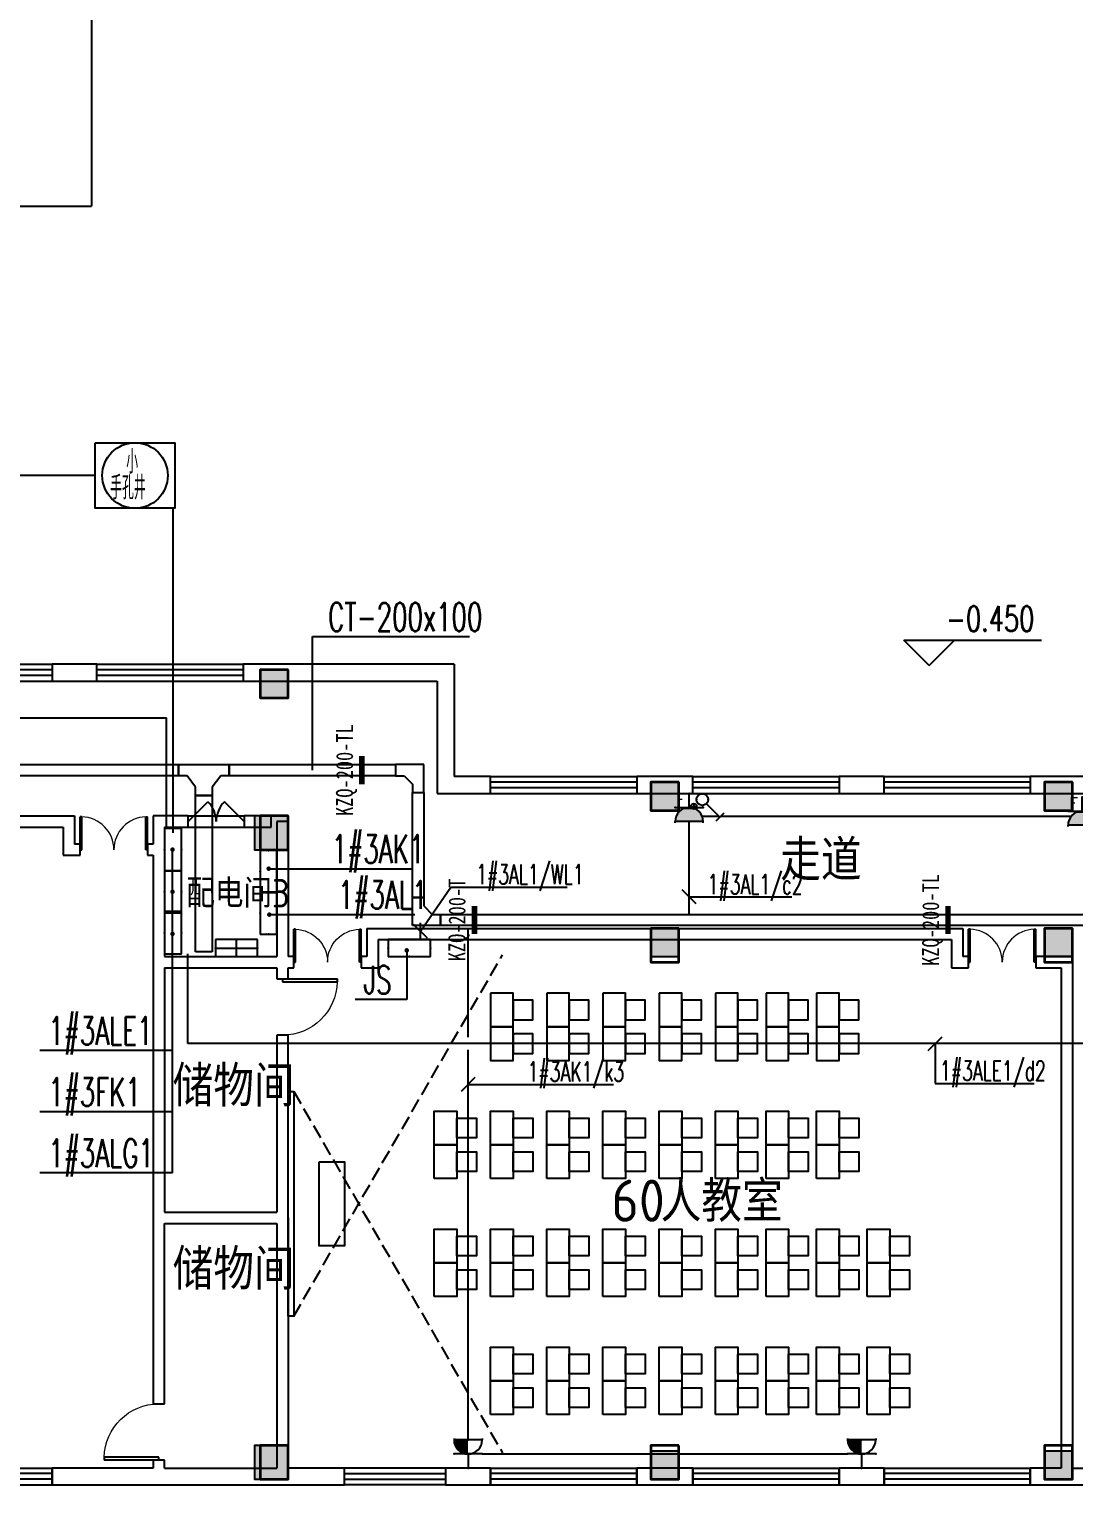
# Model space of a CAD drawing. Extents: x 0 to 302064749, y -59725395 to 1524223.
# Drawn here: x 2138423 to 2157005, y 1416674 to 1442572 of the extents above; entities that cross this region are included whole.
import ezdxf
from ezdxf.enums import TextEntityAlignment as Align

# ---------------------------------------------------------------- set-up
doc = ezdxf.new("R2010")
doc.units = 0
doc.header["$LTSCALE"] = 1000
doc.linetypes.add('DASH', pattern=[0.35, 0.25, -0.1])
for name, color, linetype in [('0-底图', 7, 'Continuous'), ('BTTK', 7, 'Continuous'), ('CABLETRAY', 4, 'Continuous'), ('CABLETRAY_DIM', 3, 'Continuous'), ('COLU', 7, 'Continuous'), ('COLU_HATCH', 251, 'Continuous'), ('DIM-照明', 3, 'Continuous'), ('DIM-箱柜', 7, 'Continuous'), ('DIM_ELEV', 3, 'Continuous'), ('DOOR_FIRE', 4, 'Continuous'), ('EQUIP-插座', 3, 'Continuous'), ('EQUIP-照明', 3, 'Continuous'), ('EQUIP-箱柜', 3, 'Continuous'), ('PUB_TEXT', 7, 'Continuous'), ('TEL_LEAD', 3, 'Continuous'), ('TEXT', 7, 'Continuous'), ('WALL', 2, 'Continuous'), ('WINDOW', 4, 'Continuous'), ('WIRE-照明', 6, 'Continuous'), ('家具', 8, 'Continuous'), ('抗震支吊架', 2, 'Continuous'), ('排水', 153, 'Continuous'), ('道路-DX', 4, 'Continuous')]:
    doc.layers.add(name, color=color, linetype=linetype)
doc.layers.add('砼柱', color=2, linetype='Continuous', lineweight=35)
doc.styles.add('_TCH_DIM', font='SIMPLEX', dxfattribs={"width": 0.8, "height": 5, "bigfont": 'HZTXT'})
doc.styles.add('_TEL_DIM', font='simplex.shx', dxfattribs={"width": 0.8, "height": 3.5, "bigfont": 'gbcbig.shx'})
doc.styles.add('kzcad', font='', dxfattribs={"width": 0.8})
doc.styles.get("Standard").update_dxf_attribs({"font": 'geniso.shx', "bigfont": 'hztxt.shx'})
doc.styles.add('中西文等高字体', font='simplex.shx', dxfattribs={"width": 0.8, "bigfont": 'gbcbig.shx'})
doc.styles.get('kzcad').set_extended_font_data('SimSun')

# ---------------------------------------------------------------- blocks, each defined once
blk = doc.blocks.new('$equip$00002928')
for p, q in [((-0.75, 0.6), (-0.75, 0)), ((0.75, 0.6), (-0.75, 0.6)), ((0.75, 0), (0.75, 0.6)), ((-0.75, 0), (0.75, 0))]:
    blk.add_line(p, q)
at = {"const_width": 0.04}
blk.add_lwpolyline([(-0.75, 0.6), (-0.75, 0), (0.75, 0), (0.75, 0.6), (-0.75, 0.6), (-0.75, 0)], dxfattribs=at)
for p in [(0, 0.6), (-0.75, 0.3), (0.75, 0.3), (0, 0)]:
    blk.add_point(p)
at = {"color": 7, "style": '_TEL_DIM', "flags": 1}
for tag in ['A', 'REMARK']:
    blk.add_attdef(tag, text='', height=0.00002, dxfattribs=at).set_placement((0, 0), align=Align.MIDDLE_CENTER)
blk = doc.blocks.new('$equip$00002936')
for p, q in [((-0.75, 0.6), (-0.75, 0)), ((0.75, 0.6), (-0.75, 0.6)), ((0, 0), (0, 0.6)), ((0.75, 0), (0.75, 0.6)), ((-0.75, 0.3), (0.75, 0.3)), ((-0.75, 0), (0.75, 0))]:
    blk.add_line(p, q)
at = {"const_width": 0.02}
blk.add_lwpolyline([(-0.75, 0.6), (-0.75, 0), (0.75, 0), (0.75, 0.6), (-0.75, 0.6), (-0.75, 0)], dxfattribs=at)
for p in [(0, 0.6), (-0.75, 0.3), (0, 0), (0.75, 0.3)]:
    blk.add_point(p)
at = {"color": 7, "style": '_TEL_DIM', "flags": 1}
for tag in ['A', 'REMARK']:
    blk.add_attdef(tag, text='', height=0.00002, dxfattribs=at).set_placement((0, 0), align=Align.MIDDLE_CENTER)
blk = doc.blocks.new('$equip$00001239')
for p, q in [((-0.5, 1.05), (-0.5, 1)), ((0.5, 1.05), (0.5, 1)), ((0.5, 1), (-0.5, 1)), ((0.5, 0.5), (-0.5, 0.5)), ((0, 0.5), (0, 0))]:
    blk.add_line(p, q)
blk.add_arc((0, 1), 0.5, 180, 0)
for points in [[(0, 0.75), (-0.433, 0.75), (0, 1), (-0.5, 1)], [(0, 0.567), (-0.25, 0.567), (0, 0.75), (-0.433, 0.75)], [(0, 0.5), (0, 0.5), (0, 0.567), (-0.25, 0.567)]]:
    blk.add_solid(points)
at = {"layer": 'EQUIP-照明'}
for p in [(0, 1), (-0.5, 0.5), (0, 0), (0.5, 0.5)]:
    blk.add_point(p, dxfattribs=at)
at = {"layer": 'EQUIP-照明', "flags": 9}
blk.add_attdef('A', (0, 0), '', height=0.00002, dxfattribs=at)
blk = doc.blocks.new('$equip$00001764')
for p, q in [((-0.5, 1.05), (-0.5, 1)), ((0.5, 1.05), (0.5, 1)), ((-0.5, 1), (0.5, 1)), ((0.5, 0.5), (-0.5, 0.5)), ((0, 0.5), (0, 0))]:
    blk.add_line(p, q)
blk.add_arc((0, 1), 0.5, 180, 0)
for p in [(-0.5, 0.5), (0, 0), (0.5, 0.5)]:
    blk.add_point(p)
for points in [[(0.433, 0.75), (-0.433, 0.75), (0.5, 1), (-0.5, 1)], [(0.25, 0.567), (-0.25, 0.567), (0.433, 0.75), (-0.433, 0.75)], [(0, 0.5), (0, 0.5), (0.25, 0.567), (-0.25, 0.567)]]:
    blk.add_solid(points)
at = {"color": 7, "style": '_TEL_DIM'}
blk.add_attdef('$TEXT$', text='', height=0.4, dxfattribs=at).set_placement((0.303, 0.211), align=Align.MIDDLE_CENTER)
at = {"color": 7, "style": '_TEL_DIM', "flags": 1}
blk.add_attdef('A', text='', height=0.00002, dxfattribs=at).set_placement((0, 0), align=Align.MIDDLE_CENTER)
blk = doc.blocks.new('$equip$00002327')
for p, q in [((0.147, 0.356), (0.625, 0.833)), ((0.484, 0.975), (0.766, 0.692))]:
    blk.add_line(p, q)
blk.add_circle((0, 0.208), 0.208)
for p in [(-0.208, 0.208), (0, 0.417), (0, 0), (0.208, 0.208)]:
    blk.add_point(p)
at = {"color": 7, "flags": 1}
blk.add_attdef('A', text='', height=0.00002, dxfattribs=at).set_placement((0, 0), align=Align.MIDDLE_CENTER)
blk = doc.blocks.new('A$C74FB5005')
at = {"layer": 'WIRE-照明'}
blk.add_lwpolyline([(0, 1167), (1417, 1167), (1417, 0), (0, 0)], close=True, dxfattribs=at)
blk.add_circle((708, 583), 583, dxfattribs=at)
at = {"layer": 'BTTK', "style": '中西文等高字体', "width": 0.7}
for s, height, p in [('小', 417, (552, 618)), ('手孔井', 416.7, (267, 158))]:
    blk.add_text(s, height=height, dxfattribs=at).set_placement(p)
blk = doc.blocks.new('gfhj')
at = {"layer": 'WIRE-照明'}
for p, q in [((2136974, -75075), (2105407, -75075)), ((2138356, -75658), (2138356, -81433))]:
    blk.add_line(p, q, dxfattribs=at)
blk.add_blockref('A$C74FB5005', (2136974, -75658), dxfattribs=at)
blk = doc.blocks.new('js')
at = {"layer": '家具', "linetype": 'DASH'}
for points in [[(569568, 805988), (573281, 812418)], [(569568, 809988), (573281, 803558)]]:
    blk.add_lwpolyline(points, dxfattribs=at)
at = {"layer": '家具'}
for points in [[(573068, 811738), (573068, 811138), (573468, 811138), (573468, 811738)], [(574068, 811738), (574068, 811138), (574468, 811138), (574468, 811738)], [(575068, 811738), (575068, 811138), (575468, 811138), (575468, 811738)], [(576068, 811738), (576068, 811138), (576468, 811138), (576468, 811738)], [(577068, 811738), (577068, 811138), (577468, 811138), (577468, 811738)], [(577968, 811738), (577968, 811138), (578368, 811138), (578368, 811738)], [(578868, 811738), (578868, 811138), (579268, 811138), (579268, 811738)], [(573468, 811613), (573468, 811263), (573818, 811263), (573818, 811613)], [(574468, 811613), (574468, 811263), (574818, 811263), (574818, 811613)], [(575468, 811613), (575468, 811263), (575818, 811263), (575818, 811613)], [(576468, 811613), (576468, 811263), (576818, 811263), (576818, 811613)], [(577468, 811613), (577468, 811263), (577818, 811263), (577818, 811613)], [(578368, 811613), (578368, 811263), (578718, 811263), (578718, 811613)], [(579268, 811613), (579268, 811263), (579618, 811263), (579618, 811613)], [(573068, 811138), (573068, 810538), (573468, 810538), (573468, 811138)], [(573468, 811013), (573468, 810663), (573818, 810663), (573818, 811013)], [(574068, 811138), (574068, 810538), (574468, 810538), (574468, 811138)], [(574468, 811013), (574468, 810663), (574818, 810663), (574818, 811013)], [(575068, 811138), (575068, 810538), (575468, 810538), (575468, 811138)], [(575468, 811013), (575468, 810663), (575818, 810663), (575818, 811013)], [(576068, 811138), (576068, 810538), (576468, 810538), (576468, 811138)], [(576468, 811013), (576468, 810663), (576818, 810663), (576818, 811013)], [(577068, 811138), (577068, 810538), (577468, 810538), (577468, 811138)], [(577468, 811013), (577468, 810663), (577818, 810663), (577818, 811013)], [(577968, 811138), (577968, 810538), (578368, 810538), (578368, 811138)], [(578368, 811013), (578368, 810663), (578718, 810663), (578718, 811013)], [(578868, 811138), (578868, 810538), (579268, 810538), (579268, 811138)], [(579268, 811013), (579268, 810663), (579618, 810663), (579618, 811013)], [(569468, 805988), (569468, 809988), (569568, 809988), (569568, 805988)], [(572068, 809038), (572068, 809638), (572468, 809638), (572468, 809038)], [(573068, 809038), (573068, 809638), (573468, 809638), (573468, 809038)], [(574068, 809038), (574068, 809638), (574468, 809638), (574468, 809038)], [(575068, 809038), (575068, 809638), (575468, 809638), (575468, 809038)], [(576068, 809038), (576068, 809638), (576468, 809638), (576468, 809038)], [(577068, 809038), (577068, 809638), (577468, 809638), (577468, 809038)], [(577968, 809038), (577968, 809638), (578368, 809638), (578368, 809038)], [(578868, 809038), (578868, 809638), (579268, 809638), (579268, 809038)], [(572468, 809163), (572468, 809513), (572818, 809513), (572818, 809163)], [(573468, 809163), (573468, 809513), (573818, 809513), (573818, 809163)], [(574468, 809163), (574468, 809513), (574818, 809513), (574818, 809163)], [(575468, 809163), (575468, 809513), (575818, 809513), (575818, 809163)], [(576468, 809163), (576468, 809513), (576818, 809513), (576818, 809163)], [(577468, 809163), (577468, 809513), (577818, 809513), (577818, 809163)], [(578368, 809163), (578368, 809513), (578718, 809513), (578718, 809163)], [(579268, 809163), (579268, 809513), (579618, 809513), (579618, 809163)], [(572068, 808438), (572068, 809038), (572468, 809038), (572468, 808438)], [(572468, 808563), (572468, 808913), (572818, 808913), (572818, 808563)], [(573068, 808438), (573068, 809038), (573468, 809038), (573468, 808438)], [(573468, 808563), (573468, 808913), (573818, 808913), (573818, 808563)], [(574068, 808438), (574068, 809038), (574468, 809038), (574468, 808438)], [(574468, 808563), (574468, 808913), (574818, 808913), (574818, 808563)], [(575068, 808438), (575068, 809038), (575468, 809038), (575468, 808438)], [(575468, 808563), (575468, 808913), (575818, 808913), (575818, 808563)], [(576068, 808438), (576068, 809038), (576468, 809038), (576468, 808438)], [(576468, 808563), (576468, 808913), (576818, 808913), (576818, 808563)], [(577068, 808438), (577068, 809038), (577468, 809038), (577468, 808438)], [(577468, 808563), (577468, 808913), (577818, 808913), (577818, 808563)], [(577968, 808438), (577968, 809038), (578368, 809038), (578368, 808438)], [(578368, 808563), (578368, 808913), (578718, 808913), (578718, 808563)], [(578868, 808438), (578868, 809038), (579268, 809038), (579268, 808438)], [(579268, 808563), (579268, 808913), (579618, 808913), (579618, 808563)], [(570018, 808738), (570468, 808738), (570468, 807238), (570018, 807238)], [(572068, 806938), (572068, 807538), (572468, 807538), (572468, 806938)], [(573068, 806938), (573068, 807538), (573468, 807538), (573468, 806938)], [(574068, 806938), (574068, 807538), (574468, 807538), (574468, 806938)], [(575068, 806938), (575068, 807538), (575468, 807538), (575468, 806938)], [(576068, 806938), (576068, 807538), (576468, 807538), (576468, 806938)], [(577068, 806938), (577068, 807538), (577468, 807538), (577468, 806938)], [(577968, 806938), (577968, 807538), (578368, 807538), (578368, 806938)], [(578868, 806938), (578868, 807538), (579268, 807538), (579268, 806938)], [(579768, 806938), (579768, 807538), (580168, 807538), (580168, 806938)], [(572468, 807063), (572468, 807413), (572818, 807413), (572818, 807063)], [(573468, 807063), (573468, 807413), (573818, 807413), (573818, 807063)], [(574468, 807063), (574468, 807413), (574818, 807413), (574818, 807063)], [(575468, 807063), (575468, 807413), (575818, 807413), (575818, 807063)], [(576468, 807063), (576468, 807413), (576818, 807413), (576818, 807063)], [(577468, 807063), (577468, 807413), (577818, 807413), (577818, 807063)], [(578368, 807063), (578368, 807413), (578718, 807413), (578718, 807063)], [(579268, 807063), (579268, 807413), (579618, 807413), (579618, 807063)], [(580168, 807063), (580168, 807413), (580518, 807413), (580518, 807063)], [(572068, 806338), (572068, 806938), (572468, 806938), (572468, 806338)], [(572468, 806463), (572468, 806813), (572818, 806813), (572818, 806463)], [(573068, 806338), (573068, 806938), (573468, 806938), (573468, 806338)], [(573468, 806463), (573468, 806813), (573818, 806813), (573818, 806463)], [(574068, 806338), (574068, 806938), (574468, 806938), (574468, 806338)], [(574468, 806463), (574468, 806813), (574818, 806813), (574818, 806463)], [(575068, 806338), (575068, 806938), (575468, 806938), (575468, 806338)], [(575468, 806463), (575468, 806813), (575818, 806813), (575818, 806463)], [(576068, 806338), (576068, 806938), (576468, 806938), (576468, 806338)], [(576468, 806463), (576468, 806813), (576818, 806813), (576818, 806463)], [(577068, 806338), (577068, 806938), (577468, 806938), (577468, 806338)], [(577468, 806463), (577468, 806813), (577818, 806813), (577818, 806463)], [(577968, 806338), (577968, 806938), (578368, 806938), (578368, 806338)], [(578368, 806463), (578368, 806813), (578718, 806813), (578718, 806463)], [(578868, 806338), (578868, 806938), (579268, 806938), (579268, 806338)], [(579268, 806463), (579268, 806813), (579618, 806813), (579618, 806463)], [(579768, 806338), (579768, 806938), (580168, 806938), (580168, 806338)], [(580168, 806463), (580168, 806813), (580518, 806813), (580518, 806463)], [(573068, 804838), (573068, 805438), (573468, 805438), (573468, 804838)], [(573468, 804963), (573468, 805313), (573818, 805313), (573818, 804963)], [(574068, 804838), (574068, 805438), (574468, 805438), (574468, 804838)], [(574468, 804963), (574468, 805313), (574818, 805313), (574818, 804963)], [(575068, 804838), (575068, 805438), (575468, 805438), (575468, 804838)], [(575468, 804963), (575468, 805313), (575818, 805313), (575818, 804963)], [(576068, 804838), (576068, 805438), (576468, 805438), (576468, 804838)], [(576468, 804963), (576468, 805313), (576818, 805313), (576818, 804963)], [(577068, 804838), (577068, 805438), (577468, 805438), (577468, 804838)], [(577468, 804963), (577468, 805313), (577818, 805313), (577818, 804963)], [(577968, 804838), (577968, 805438), (578368, 805438), (578368, 804838)], [(578368, 804963), (578368, 805313), (578718, 805313), (578718, 804963)], [(578868, 804838), (578868, 805438), (579268, 805438), (579268, 804838)], [(579268, 804963), (579268, 805313), (579618, 805313), (579618, 804963)], [(579768, 804838), (579768, 805438), (580168, 805438), (580168, 804838)], [(580168, 804963), (580168, 805313), (580518, 805313), (580518, 804963)], [(573068, 804238), (573068, 804838), (573468, 804838), (573468, 804238)], [(573468, 804363), (573468, 804713), (573818, 804713), (573818, 804363)], [(574068, 804238), (574068, 804838), (574468, 804838), (574468, 804238)], [(574468, 804363), (574468, 804713), (574818, 804713), (574818, 804363)], [(575068, 804238), (575068, 804838), (575468, 804838), (575468, 804238)], [(575468, 804363), (575468, 804713), (575818, 804713), (575818, 804363)], [(576068, 804238), (576068, 804838), (576468, 804838), (576468, 804238)], [(576468, 804363), (576468, 804713), (576818, 804713), (576818, 804363)], [(577068, 804238), (577068, 804838), (577468, 804838), (577468, 804238)], [(577468, 804363), (577468, 804713), (577818, 804713), (577818, 804363)], [(577968, 804238), (577968, 804838), (578368, 804838), (578368, 804238)], [(578368, 804363), (578368, 804713), (578718, 804713), (578718, 804363)], [(578868, 804238), (578868, 804838), (579268, 804838), (579268, 804238)], [(579268, 804363), (579268, 804713), (579618, 804713), (579618, 804363)], [(579768, 804238), (579768, 804838), (580168, 804838), (580168, 804238)], [(580168, 804363), (580168, 804713), (580518, 804713), (580518, 804363)]]:
    blk.add_lwpolyline(points, close=True, dxfattribs=at)
blk = doc.blocks.new('ng')
at = {"layer": '排水'}
for p, q in [((346041, 781408), (346041, 781308)), ((345991, 781358), (346091, 781358))]:
    blk.add_line(p, q, dxfattribs=at)
blk.add_circle((346041, 781358), 50, dxfattribs=at)
blk = doc.blocks.new('1111')
at = {"layer": 'COLU_HATCH'}
h = blk.add_hatch(color=256, dxfattribs=at)
h.dxf.hatch_style = 1
h.paths.add_polyline_path([(1180992, 1040091), (1180992, 1040591), (1180492, 1040591), (1180492, 1040091)])
h = blk.add_hatch(color=256, dxfattribs=at)
h.dxf.hatch_style = 1
h.paths.add_polyline_path([(1187942, 1038091), (1187942, 1038591), (1187442, 1038591), (1187442, 1038091)])
h = blk.add_hatch(color=256, dxfattribs=at)
h.dxf.hatch_style = 1
h.paths.add_polyline_path([(1194942, 1038091), (1194942, 1038591), (1194442, 1038591), (1194442, 1038091)])
h = blk.add_hatch(color=256, dxfattribs=at)
h.dxf.hatch_style = 1
h.paths.add_polyline_path([(1180992, 1037391), (1180992, 1037991), (1180392, 1037991), (1180392, 1037391)])
h = blk.add_hatch(color=256, dxfattribs=at)
h.dxf.hatch_style = 1
h.paths.add_polyline_path([(1187942, 1035491), (1187942, 1035991), (1187442, 1035991), (1187442, 1035491)])
h = blk.add_hatch(color=256, dxfattribs=at)
h.dxf.hatch_style = 1
h.paths.add_polyline_path([(1194942, 1035491), (1194942, 1035991), (1194442, 1035991), (1194442, 1035491)])
h = blk.add_hatch(color=256, dxfattribs=at)
h.dxf.hatch_style = 1
h.paths.add_polyline_path([(1180992, 1026191), (1180992, 1026791), (1180392, 1026791), (1180392, 1026191)])
h = blk.add_hatch(color=256, dxfattribs=at)
h.dxf.hatch_style = 1
h.paths.add_polyline_path([(1187942, 1026191), (1187942, 1026691), (1187442, 1026691), (1187442, 1026191)])
h = blk.add_hatch(color=256, dxfattribs=at)
h.dxf.hatch_style = 1
h.paths.add_polyline_path([(1194942, 1026191), (1194942, 1026691), (1194442, 1026691), (1194442, 1026191)])
at = {"layer": 'COLU'}
for points in [[(1180992, 1040091), (1180992, 1040591), (1180492, 1040591), (1180492, 1040091)], [(1187942, 1038091), (1187942, 1038591), (1187442, 1038591), (1187442, 1038091)], [(1194942, 1038091), (1194942, 1038591), (1194442, 1038591), (1194442, 1038091)], [(1180992, 1037391), (1180992, 1037991), (1180392, 1037991), (1180392, 1037391)], [(1187942, 1035491), (1187942, 1035991), (1187442, 1035991), (1187442, 1035491)], [(1194942, 1035491), (1194942, 1035991), (1194442, 1035991), (1194442, 1035491)], [(1180992, 1026191), (1180992, 1026791), (1180392, 1026791), (1180392, 1026191)], [(1187942, 1026191), (1187942, 1026691), (1187442, 1026691), (1187442, 1026191)], [(1194942, 1026191), (1194942, 1026691), (1194442, 1026691), (1194442, 1026191)]]:
    blk.add_lwpolyline(points, close=True, dxfattribs=at)
blk = doc.blocks.new('rtyu')
at = {"layer": '砼柱', "lineweight": 35}
for points in [[(2903108, 656240), (2902608, 656240), (2902608, 655740), (2903108, 655740)], [(2903108, 656240), (2902608, 656240), (2902608, 655740), (2903108, 655740)], [(2910058, 654240), (2909558, 654240), (2909558, 653740), (2910058, 653740)], [(2910058, 654240), (2909558, 654240), (2909558, 653740), (2910058, 653740)], [(2917058, 654240), (2916558, 654240), (2916558, 653740), (2917058, 653740)], [(2917058, 654240), (2916558, 654240), (2916558, 653740), (2917058, 653740)], [(2903108, 653640), (2902608, 653640), (2902608, 653040), (2903108, 653040)], [(2903108, 653640), (2902608, 653640), (2902608, 653040), (2903108, 653040)], [(2910058, 651640), (2909558, 651640), (2909558, 651040), (2910058, 651040)], [(2910058, 651640), (2909558, 651640), (2909558, 651040), (2910058, 651040)], [(2917058, 651640), (2916558, 651640), (2916558, 651040), (2917058, 651040)], [(2917058, 651640), (2916558, 651640), (2916558, 651040), (2917058, 651040)], [(2903108, 642440), (2902608, 642440), (2902608, 641840), (2903108, 641840)], [(2903108, 642440), (2902608, 642440), (2902608, 641840), (2903108, 641840)], [(2910058, 642440), (2909558, 642440), (2909558, 641840), (2910058, 641840)], [(2910058, 642440), (2909558, 642440), (2909558, 641840), (2910058, 641840)], [(2917058, 642440), (2916558, 642440), (2916558, 641840), (2917058, 641840)], [(2917058, 642440), (2916558, 642440), (2916558, 641840), (2917058, 641840)]]:
    blk.add_lwpolyline(points, close=True, dxfattribs=at)
blk = doc.blocks.new('A$C6D717843')
at = {"layer": 'TEXT'}
blk.add_blockref('rtyu', (-2821208, -641940), dxfattribs=at)
blk = doc.blocks.new('$WINLIB2D$00000001')
at = {"color": 0}
for points in [[(-0.5, 0.5), (-0.5, -0.5)], [(-0.5, 0.5), (0.5, 0.5)], [(0.5, -0.5), (0.5, 0.5)], [(0.5, 0.1667), (-0.5, 0.1667)], [(0.5, -0.1667), (-0.5, -0.1667)], [(-0.5, -0.5), (0.5, -0.5)]]:
    blk.add_lwpolyline(points, dxfattribs=at)
blk = doc.blocks.new('$DorLib2D$00000001')
for p, q in [((0.45, 0.975), (0.5, 0.975)), ((0.45, 0), (0.45, 0.975)), ((0.5, 0), (0.5, 0.975)), ((0.5, 0), (0.45, 0))]:
    blk.add_line(p, q)
at = {"lineweight": 13}
blk.add_arc((0.475, 0), 0.975, 91.4693, 180, dxfattribs=at)
blk = doc.blocks.new('$DorLib2D$00000002')
for p, q in [((-0.5, 0), (-0.5, 0.4875)), ((-0.475, 0.4875), (-0.5, 0.4875)), ((-0.475, 0), (-0.475, 0.4875)), ((0.475, 0), (0.475, 0.4875)), ((0.475, 0.4875), (0.5, 0.4875)), ((0.5, 0), (0.5, 0.4875)), ((-0.5, 0), (-0.475, 0)), ((0.5, 0), (0.475, 0))]:
    blk.add_line(p, q)
at = {"lineweight": 13}
for centre, start, end in [((-0.4875, 0), 0, 88.53072), ((0.4875, 0), 91.46928, 180)]:
    blk.add_arc(centre, 0.4875, start, end, dxfattribs=at)
blk = doc.blocks.new('$DorLib2D$00000116')
at = {"color": 0}
for p, q in [((-0.5, 0), (-0.146, 0.354)), ((0.5, 0), (0.146, 0.354))]:
    blk.add_line(p, q, dxfattribs=at)
for centre, start, end in [((-0.5, 0), 0, 45), ((0.5, 0), 135, 180)]:
    blk.add_arc(centre, 0.5, start, end, dxfattribs=at)
blk = doc.blocks.new('gfhjghj')
at = {"layer": 'DIM_ELEV'}
for p, q in [((1157031.9, -47671.5), (1156581.9, -47221.5)), ((1156581.9, -47221.5), (1159032.9, -47221.5)), ((1157031.9, -47671.5), (1157481.9, -47221.5))]:
    blk.add_line(p, q, dxfattribs=at)
at = {"layer": 'DOOR_FIRE'}
for p, q in [((1143853, -50349.9), (1144853, -50349.9)), ((1143853, -50549.9), (1144853, -50549.9))]:
    blk.add_line(p, q, dxfattribs=at)
at = {"layer": 'WALL'}
for p, q in [((1142232.7, -47649.9), (1141432.7, -47649.9)), ((1141432.7, -47649.9), (1141432.7, -47949.9)), ((1142232.7, -47949.9), (1142232.7, -47649.9)), ((1148582.7, -47649.9), (1144832.7, -47649.9)), ((1144832.7, -47649.9), (1144832.7, -47949.9)), ((1148582.7, -47649.9), (1148582.7, -49649.9)), ((1141432.7, -47949.9), (1142232.7, -47949.9)), ((1144832.7, -47949.9), (1148282.7, -47949.9)), ((1148282.7, -47949.9), (1148282.7, -49949.9)), ((1149232.7, -49649.9), (1148582.7, -49649.9)), ((1149232.7, -49949.9), (1149232.7, -49649.9)), ((1152832.7, -49649.9), (1151832.7, -49649.9)), ((1151832.7, -49649.9), (1151832.7, -49949.9)), ((1152832.7, -49949.9), (1152832.7, -49649.9)), ((1156232.7, -49649.9), (1155432.7, -49649.9)), ((1155432.7, -49649.9), (1155432.7, -49949.9)), ((1156232.7, -49949.9), (1156232.7, -49649.9)), ((1159832.7, -49649.9), (1158832.7, -49649.9)), ((1158832.7, -49649.9), (1158832.7, -49949.9)), ((1148282.7, -49949.9), (1149232.7, -49949.9)), ((1151832.7, -49949.9), (1152832.7, -49949.9)), ((1155432.7, -49949.9), (1156232.7, -49949.9)), ((1158832.7, -49949.9), (1159832.7, -49949.9)), ((1126532.7, -50349.9), (1141832.7, -50349.9)), ((1141832.7, -50349.9), (1141832.7, -50849.9)), ((1143232.7, -50349.9), (1143232.7, -50849.9)), ((1143853, -50349.9), (1143232.7, -50349.9)), ((1143853, -50549.9), (1143853, -50349.9)), ((1145332.7, -50349.9), (1144853, -50349.9)), ((1144853, -50349.9), (1144853, -50549.9)), ((1145332.7, -50549.9), (1145332.7, -50349.9)), ((1145432.7, -50449.9), (1145432.7, -52849.9)), ((1145632.7, -50449.9), (1145432.7, -50449.9)), ((1145632.7, -50449.9), (1145632.7, -52849.9)), ((1126732.7, -50549.9), (1141632.7, -50549.9)), ((1141632.7, -50549.9), (1141632.7, -51049.9)), ((1143432.7, -50549.9), (1143432.7, -50949.9)), ((1143432.7, -50549.9), (1143853, -50549.9)), ((1144853, -50549.9), (1145332.7, -50549.9)), ((1141932.7, -50849.9), (1141832.7, -50849.9)), ((1141932.7, -51049.9), (1141932.7, -50849.9)), ((1143232.7, -50849.9), (1143132.7, -50849.9)), ((1143132.7, -50849.9), (1143132.7, -51049.9)), ((1143432.7, -50949.9), (1143432.7, -52849.9)), ((1141632.7, -51049.9), (1141932.7, -51049.9)), ((1143132.7, -51049.9), (1143232.7, -51049.9)), ((1143232.7, -51049.9), (1143232.7, -52949.9)), ((1147032.7, -52349.9), (1157632.7, -52349.9)), ((1147032.7, -52349.9), (1147032.7, -52849.9)), ((1147232.7, -52549.9), (1157432.7, -52549.9)), ((1147232.7, -52549.9), (1147232.7, -53049.9)), ((1157432.7, -52549.9), (1157432.7, -53049.9)), ((1157632.7, -52349.9), (1157632.7, -52849.9)), ((1143232.7, -52949.9), (1143232.7, -57499.9)), ((1143432.7, -52849.9), (1145432.7, -52849.9)), ((1143432.7, -53049.9), (1145432.7, -53049.9)), ((1143432.7, -53049.9), (1143432.7, -57399.9)), ((1145432.7, -53049.9), (1145432.7, -53249.9)), ((1145732.7, -52849.9), (1145632.7, -52849.9)), ((1145632.7, -53249.9), (1145632.7, -53049.9)), ((1145632.7, -53049.9), (1145732.7, -53049.9)), ((1145732.7, -53049.9), (1145732.7, -52849.9)), ((1147032.7, -52849.9), (1146932.7, -52849.9)), ((1146932.7, -52849.9), (1146932.7, -53049.9)), ((1146932.7, -53049.9), (1147232.7, -53049.9)), ((1157432.7, -53049.9), (1157732.7, -53049.9)), ((1157732.7, -52849.9), (1157632.7, -52849.9)), ((1157732.7, -53049.9), (1157732.7, -52849.9)), ((1159582.7, -52849.9), (1158932.7, -52849.9)), ((1158932.7, -52849.9), (1158932.7, -53049.9)), ((1158932.7, -53049.9), (1159382.7, -53049.9)), ((1159382.7, -53049.9), (1159382.7, -61949.9)), ((1159582.7, -52849.9), (1159582.7, -61949.9)), ((1145432.7, -53249.9), (1145632.7, -53249.9)), ((1145632.7, -54249.9), (1145432.7, -54249.9)), ((1145432.7, -54249.9), (1145432.7, -57399.9)), ((1145632.7, -57499.9), (1145632.7, -54249.9)), ((1143432.7, -57399.9), (1145432.7, -57399.9)), ((1143232.7, -57499.9), (1143232.7, -60809.9)), ((1143432.7, -57599.9), (1145432.7, -57599.9)), ((1143432.7, -60809.9), (1143432.7, -57599.9)), ((1145432.7, -57599.9), (1145432.7, -61949.9)), ((1145632.7, -57499.9), (1145632.7, -61949.9)), ((1143232.7, -60809.9), (1143432.7, -60809.9)), ((1143432.7, -61809.9), (1143232.7, -61809.9)), ((1143232.7, -61809.9), (1143232.7, -61949.9)), ((1143432.7, -61949.9), (1143432.7, -61809.9)), ((1143232.7, -61949.9), (1141432.7, -61949.9)), ((1141432.7, -61949.9), (1141432.7, -62249.9)), ((1143432.7, -61949.9), (1145432.7, -61949.9)), ((1146632.7, -61949.9), (1145632.7, -61949.9)), ((1146632.7, -62249.9), (1146632.7, -61949.9)), ((1149232.7, -61949.9), (1148432.7, -61949.9)), ((1148432.7, -61949.9), (1148432.7, -62249.9)), ((1149232.7, -62249.9), (1149232.7, -61949.9)), ((1152832.7, -61949.9), (1151832.7, -61949.9)), ((1151832.7, -61949.9), (1151832.7, -62249.9)), ((1152832.7, -62249.9), (1152832.7, -61949.9)), ((1156232.7, -61949.9), (1155432.7, -61949.9)), ((1155432.7, -61949.9), (1155432.7, -62249.9)), ((1156232.7, -62249.9), (1156232.7, -61949.9)), ((1159382.7, -61949.9), (1158832.7, -61949.9)), ((1158832.7, -61949.9), (1158832.7, -62249.9)), ((1159582.7, -61949.9), (1162632.7, -61949.9)), ((1141432.7, -62249.9), (1143332.7, -62249.9)), ((1143332.7, -62249.9), (1145532.7, -62249.9)), ((1145532.7, -62249.9), (1146632.7, -62249.9)), ((1148432.7, -62249.9), (1149232.7, -62249.9)), ((1151832.7, -62249.9), (1152832.7, -62249.9)), ((1155432.7, -62249.9), (1156232.7, -62249.9)), ((1158832.7, -62249.9), (1159482.7, -62249.9)), ((1159482.7, -62249.9), (1162732.7, -62249.9))]:
    blk.add_line(p, q, dxfattribs=at)
at = {"layer": '道路-DX', "ltscale": 5}
for p in [(1142132.7, 5600.1), (1060432.7, -39499.9)]:
    blk.add_line(p, (1142132.7, -39499.9), dxfattribs=at)
for name, p in [('A$C6D717843', (1063732.7, -62049.9)), ('1111', (-35359.3, -1088341))]:
    blk.add_blockref(name, p)
at = {"layer": 'DOOR_FIRE', "yscale": 1000, "zscale": 200}
for name, p, xscale, rotation in [('$DorLib2D$00000116', (1144353, -50449.9), 1000, 1.527120908666336e-08), ('$DorLib2D$00000001', (1145532.7, -53749.9), -1000, 269.9999998993063), ('$DorLib2D$00000001', (1143332.7, -61309.9), -1000, 90)]:
    blk.add_blockref(name, p, dxfattribs=dict(at, xscale=xscale, rotation=rotation))
at = {"layer": 'WINDOW'}
for name, p, xscale, yscale, zscale, rotation in [('$WINLIB2D$00000001', (1140132.7, -47799.9), -2600, 300, 300, 179.9999999268113), ('$WINLIB2D$00000001', (1143532.7, -47799.9), -2600, 300, 300, 179.9999999268113), ('$WINLIB2D$00000001', (1150532.7, -49799.9), -2600, 300, 300, 180), ('$WINLIB2D$00000001', (1154132.7, -49799.9), -2600, 300, 300, 180), ('$WINLIB2D$00000001', (1157532.7, -49799.9), -2600, 300, 300, 180), ('$DorLib2D$00000002', (1142532.7, -50949.9), 1200, 1200, 200, 359.9999999822116), ('$DorLib2D$00000002', (1146332.7, -52949.9), -1200, 1200, 200, 1.778417413333955e-08), ('$DorLib2D$00000002', (1158332.7, -52949.9), 1200, 1200, 200, 359.9999999822147), ('$WINLIB2D$00000001', (1140132.7, -62099.9), 2600, 300, 300, 1.598411722404889e-08), ('$WINLIB2D$00000001', (1147532.7, -62099.9), -1800, 300, 300, 1.572853847164879e-08), ('$WINLIB2D$00000001', (1150532.7, -62099.9), 2600, 300, 300, 1.572853841708163e-08), ('$WINLIB2D$00000001', (1154132.7, -62099.9), 2600, 300, 300, 1.572853841708163e-08), ('$WINLIB2D$00000001', (1157532.7, -62099.9), 2600, 300, 300, 1.572853841708163e-08)]:
    blk.add_blockref(name, p, dxfattribs=dict(at, xscale=xscale, yscale=yscale, zscale=zscale, rotation=rotation))
at = {"layer": '家具'}
blk.add_blockref('js', (576164.6, -865238.3), dxfattribs=at)
at = {"layer": '排水'}
blk.add_blockref('ng', (806806.8, -831537.8), dxfattribs=at)
at = {"layer": 'PUB_TEXT', "style": '_TCH_DIM', "width": 0.705882}
blk.add_text('-0.450', height=446.25, dxfattribs=at).set_placement((1157337.9, -47064))
at = {"layer": 'PUB_TEXT'}
for s, height, p in [('走道', 723.4, (1154384.3, -51499)), ('配电间3', 506.38, (1143824.6, -51979.4)), ('储物间', 723.4, (1143578, -55520.1)), ('60', 750, (1151382.9, -57569.6)), ('人教室', 723.4, (1152257.9, -57569.6)), ('储物间', 723.4, (1143578, -58779.2))]:
    blk.add_text(s, height=height, dxfattribs=at).set_placement(p)

msp = doc.modelspace()

# ---------------------------------------------------------------- linework, layer by layer
at = {"layer": 'CABLETRAY'}
for p, q in [((2088832, 1429489), (2141081, 1429489)), ((2141081, 1429489), (2141981, 1429489)), ((2141081, 1429289), (2141081, 1429489)), ((2141081, 1429489), (2141081, 1429289)), ((2141981, 1429289), (2141981, 1429489)), ((2141981, 1429489), (2144942, 1429489)), ((2141981, 1429489), (2141981, 1429289)), ((2145442, 1429489), (2144942, 1429489)), ((2144942, 1429489), (2144942, 1429289)), ((2144942, 1429489), (2144942, 1429289)), ((2145442, 1428989), (2145442, 1429489)), ((2141081, 1429289), (2088832, 1429289)), ((2141231, 1429289), (2141081, 1429289)), ((2141381, 1429089), (2141231, 1429289)), ((2141831, 1429289), (2141681, 1429089)), ((2141981, 1429289), (2141831, 1429289)), ((2144942, 1429289), (2141981, 1429289)), ((2144942, 1429289), (2145092, 1429289)), ((2145092, 1429289), (2145242, 1429139)), ((2145242, 1429139), (2145242, 1428989)), ((2141381, 1428939), (2141381, 1429089)), ((2141681, 1428939), (2141381, 1428939)), ((2141381, 1426156), (2141381, 1428939)), ((2141381, 1428939), (2141681, 1428939)), ((2141681, 1429089), (2141681, 1428939)), ((2141681, 1428939), (2141681, 1426156)), ((2145242, 1428989), (2145442, 1428989)), ((2145242, 1427124), (2145242, 1428989)), ((2145242, 1428989), (2145442, 1428989)), ((2145442, 1428989), (2145442, 1427124)), ((2145442, 1427124), (2145242, 1427124)), ((2145242, 1426624), (2145242, 1427124)), ((2145242, 1427124), (2145442, 1427124)), ((2145442, 1427124), (2145442, 1426974)), ((2145442, 1426974), (2145592, 1426824)), ((2145592, 1426824), (2145742, 1426824)), ((2145742, 1426624), (2145742, 1426824)), ((2145742, 1426824), (2163790, 1426824)), ((2145742, 1426824), (2145742, 1426624)), ((2145742, 1426624), (2145242, 1426624)), ((2163790, 1426624), (2145742, 1426624)), ((2141681, 1426156), (2141381, 1426156))]:
    msp.add_line(p, q, dxfattribs=at)
at = {"layer": 'CABLETRAY_DIM'}
for p, q in [((2143461, 1429389), (2143461, 1431764)), ((2143461, 1431764), (2146254, 1431764))]:
    msp.add_line(p, q, dxfattribs=at)
at = {"layer": 'DIM-照明'}
for p, q in [((2150286, 1427009), (2150038, 1427257)), ((2145509, 1426398), (2145261, 1426646)), ((2154412, 1424400), (2154659, 1424647)), ((2146353, 1423922), (2146106, 1423675))]:
    msp.add_line(p, q, dxfattribs=at)
for points in [[(2145385, 1426522), (2145922, 1427310)], [(2145922, 1427310), (2147995, 1427310)], [(2150162, 1427133), (2150402, 1427133)], [(2150402, 1427133), (2151990, 1427133)], [(2154535, 1424524), (2154535, 1423815)], [(2146230, 1423799), (2146858, 1423799)], [(2146858, 1423799), (2148814, 1423799)], [(2154535, 1423815), (2156296, 1423815)]]:
    msp.add_lwpolyline(points, dxfattribs=at)
at = {"layer": 'DIM-箱柜'}
for p, q in [((2140973, 1422226), (2140973, 1427975)), ((2142684, 1427636), (2144049, 1427636)), ((2144049, 1427636), (2145224, 1427636)), ((2142694, 1426819), (2144304, 1426819)), ((2144304, 1426819), (2145283, 1426819)), ((2140973, 1424400), (2138613, 1424400)), ((2140973, 1423313), (2138613, 1423313)), ((2140973, 1422226), (2138613, 1422226))]:
    msp.add_line(p, q, dxfattribs=at)
at = {"layer": 'DIM-箱柜', "const_width": 40}
for points in [[(2140973, 1427955, 1), (2140973, 1427995, 1)], [(2142664, 1427636, 1), (2142704, 1427636, 1)], [(2140973, 1427205, 1), (2140973, 1427245, 1)], [(2142674, 1426819, 1), (2142714, 1426819, 1)], [(2140973, 1426455, 1), (2140973, 1426495, 1)]]:
    msp.add_lwpolyline(points, format="xyb", close=True, dxfattribs=at)
at = {"layer": 'TEL_LEAD'}
for p, q in [((2145139, 1426183), (2145139, 1425309)), ((2145139, 1425309), (2144224, 1425309))]:
    msp.add_line(p, q, dxfattribs=at)
at = {"layer": 'TEL_LEAD', "const_width": 40}
msp.add_lwpolyline([(2145139, 1426203, 1), (2145139, 1426163, 1)], format="xyb", close=True, dxfattribs=at)
at = {"layer": 'WIRE-照明'}
for p, q in [((2129342, 1430322), (2140868, 1430322)), ((2140868, 1428374), (2140868, 1430322)), ((2150162, 1426824), (2150162, 1428474)), ((2150387, 1428569), (2150393, 1428569)), ((2150393, 1428569), (2150694, 1428569)), ((2150725, 1428569), (2156958, 1428569)), ((2145385, 1426374), (2145385, 1426671)), ((2146230, 1424636), (2146230, 1426574)), ((2141130, 1426122), (2141130, 1426255)), ((2141246, 1424524), (2141246, 1426122)), ((2159380, 1424524), (2141246, 1424524)), ((2146230, 1417474), (2146230, 1424411)), ((2146480, 1417224), (2152980, 1417224))]:
    msp.add_line(p, q, dxfattribs=at)
at = {"layer": '抗震支吊架', "color": 2, "const_width": 100}
for points in [[(2144342, 1429139), (2144342, 1429639)], [(2146342, 1426474), (2146342, 1426974)], [(2154766, 1426474), (2154766, 1426974)]]:
    msp.add_lwpolyline(points, dxfattribs=at)

# ---------------------------------------------------------------- block references
at = {"layer": '0-底图'}
for name, p in [('gfhjghj', (997397, 1478924)), ('gfhj', (2624, 1509706))]:
    msp.add_blockref(name, p, dxfattribs=at)
at = {"layer": 'EQUIP-插座'}
ref = msp.add_blockref('$equip$00001764', (2150162, 1428974), dxfattribs=dict(at, xscale=500, yscale=500, zscale=500, rotation=180))
ref.add_attrib('$TEXT$', 'F', dxfattribs={"layer": '0', "color": 7, "height": 200, "style": '_TEL_DIM'}).set_placement((2150011, 1428868), align=Align.MIDDLE_CENTER)
ref = msp.add_blockref('$equip$00001764', (2157150, 1428909), dxfattribs=dict(at, xscale=500, yscale=500, zscale=500, rotation=180))
ref.add_attrib('$TEXT$', 'F', dxfattribs={"layer": '0', "color": 7, "height": 200, "style": '_TEL_DIM'}).set_placement((2156998, 1428803), align=Align.MIDDLE_CENTER)
at = {"layer": 'EQUIP-插座', "xscale": 500, "yscale": 500, "zscale": 500}
for p in [(2146230, 1416974), (2153230, 1416974)]:
    msp.add_blockref('$equip$00001239', p, dxfattribs=at)
at = {"layer": 'EQUIP-照明', "xscale": 500, "yscale": 500, "zscale": 500, "rotation": 270}
msp.add_blockref('$equip$00002327', (2150293, 1428866), dxfattribs=at)
at = {"layer": 'EQUIP-箱柜', "xscale": 500, "yscale": 500, "zscale": 500}
for p, rotation in [((2140830, 1427974), 270), ((2142830, 1427587), 90), ((2140830, 1427224), 270), ((2142830, 1426845), 90), ((2140830, 1426497), 270)]:
    msp.add_blockref('$equip$00002928', p, dxfattribs=dict(at, rotation=rotation))
for name, p in [('$equip$00002936', (2142112, 1426074)), ('$equip$00002928', (2145186, 1426074))]:
    msp.add_blockref(name, p, dxfattribs=at)

# ---------------------------------------------------------------- texts
at = {"layer": 'CABLETRAY_DIM', "color": 7, "style": '_TEL_DIM', "width": 0.64}
msp.add_text('CT-200x100', height=500, dxfattribs=at).set_placement((2143741, 1431864))
at = {"layer": 'DIM-照明', "color": 7, "style": '_TEL_DIM', "width": 0.64}
for s, p in [('1#3AL1/WL1', (2146374, 1427360)), ('1#3AL1/c2', (2150490, 1427183)), ('1#3AK1/k3', (2147288, 1423849)), ('1#3ALE1/d2', (2154623, 1423865))]:
    msp.add_text(s, height=350, dxfattribs=at).set_placement(p)
at = {"layer": 'DIM-箱柜', "color": 7, "style": '_TEL_DIM', "width": 0.64}
for s, p in [('1#3AK1', (2143806, 1427736)), ('1#3AL1', (2143914, 1426919)), ('1#3ALE1', (2138763, 1424500)), ('1#3FK1', (2138763, 1423413)), ('1#3ALG1', (2138763, 1422326))]:
    msp.add_text(s, height=500, dxfattribs=at).set_placement(p)
at = {"layer": 'TEL_LEAD', "color": 7, "style": '_TEL_DIM', "width": 0.64}
msp.add_text('JS', height=500, dxfattribs=at).set_placement((2144374, 1425409))
at = {"layer": '抗震支吊架', "color": 2, "style": 'kzcad', "width": 0.8}
for s, p in [('KZQ-200-TL', (2144182, 1429389)), ('KZQ-200-T', (2146182, 1426724)), ('KZQ-200-TL', (2154606, 1426724))]:
    msp.add_text(s, height=300, rotation=89.8854, dxfattribs=at).set_placement(p, align=Align.CENTER)

doc.saveas('drawing.dxf')
